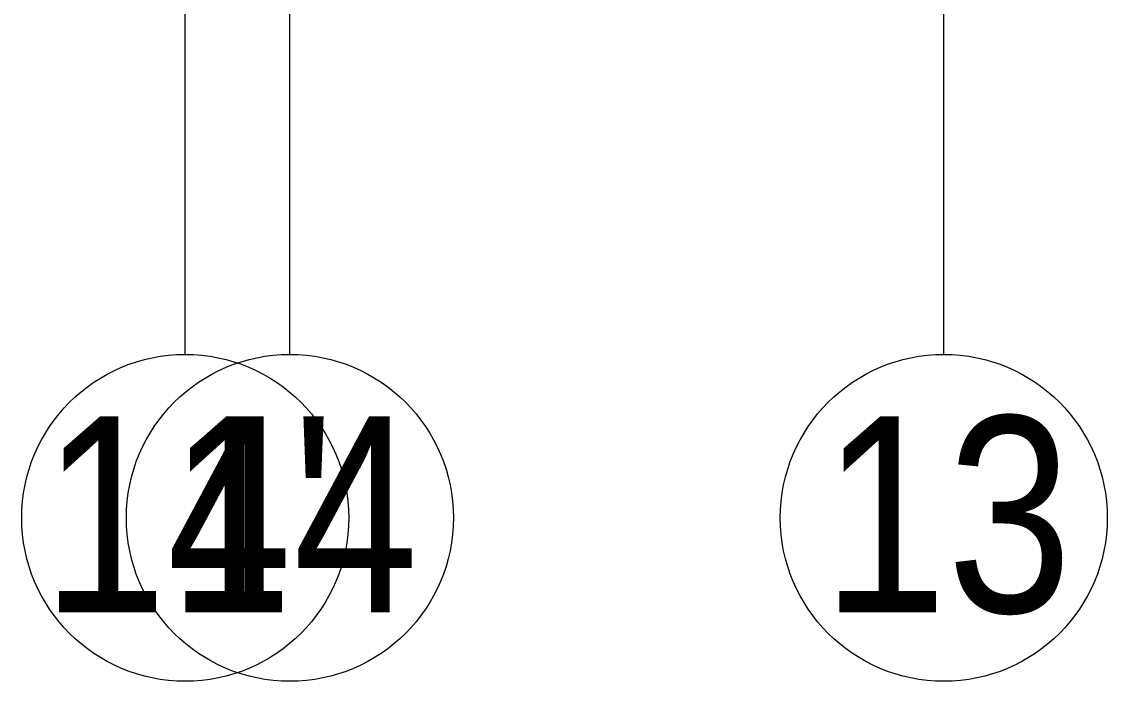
# Model space of a CAD drawing. Header units: metres. Extents: x -201 to 705, y -63 to 42.
# Drawn here: x 553.21 to 569.81, y -33.96 to -23.87 of the extents above; entities that cross this region are included whole.
import ezdxf

# ---------------------------------------------------------------- set-up
doc = ezdxf.new("R2010")
doc.units = ezdxf.units.M
doc.linetypes.add('Grid Line', pattern=[11.1125, 6.35, -1.5875, 1.5875, -1.5875])
doc.layers.add('A_GRID', color=7, linetype='Continuous', lineweight=9)
doc.layers.add('A_GRID_BALOON', color=7, linetype='Continuous', lineweight=9)
doc.styles.add('Arial Narrow_1', font='ARIALN.TTF', dxfattribs={"height": 3})

# ---------------------------------------------------------------- blocks, each defined once
blk = doc.blocks.new('Grid - Aks Sembolü-236857-14_73 _17_73_ TEKNİK KAT _FFL__ANAHTAR PLAN')
at = {"layer": 'A_GRID_BALOON', "color": 253, "true_color": 0xaaaaaa}
blk.add_circle((0, 0), 0.005, dxfattribs=at)

msp = doc.modelspace()

# ---------------------------------------------------------------- linework, layer by layer
at = {"layer": 'A_GRID', "color": 253, "linetype": 'Grid Line', "true_color": 0xaaaaaa}
for p, q in [((555.714, -28.963), (555.714, 13.652)), ((557.314, -28.963), (557.314, 13.652)), ((567.314, -28.963), (567.314, 13.652))]:
    msp.add_line(p, q, dxfattribs=at)

# ---------------------------------------------------------------- block references
at = {"layer": 'A_GRID_BALOON', "color": 253, "true_color": 0xaaaaaa, "xscale": 499.9999999999995, "yscale": 499.9999999999995, "zscale": 499.9999999999995}
for p in [(555.714, -31.463), (557.314, -31.463), (567.314, -31.463)]:
    msp.add_blockref('Grid - Aks Sembolü-236857-14_73 _17_73_ TEKNİK KAT _FFL__ANAHTAR PLAN', p, dxfattribs=at)

# ---------------------------------------------------------------- texts
at = {"layer": 'A_GRID_BALOON', "color": 253, "true_color": 0xaaaaaa, "char_height": 3, "attachment_point": 1, "style": 'Arial Narrow_1'}
for s, insert, width in [('13', (565.453, -29.91), 4.64979), ("14'", (553.523, -29.91), 5.45147), ('14', (555.453, -29.91), 4.64979)]:
    msp.add_mtext(s, dxfattribs=dict(at, insert=insert, width=width))

doc.saveas('drawing.dxf')
